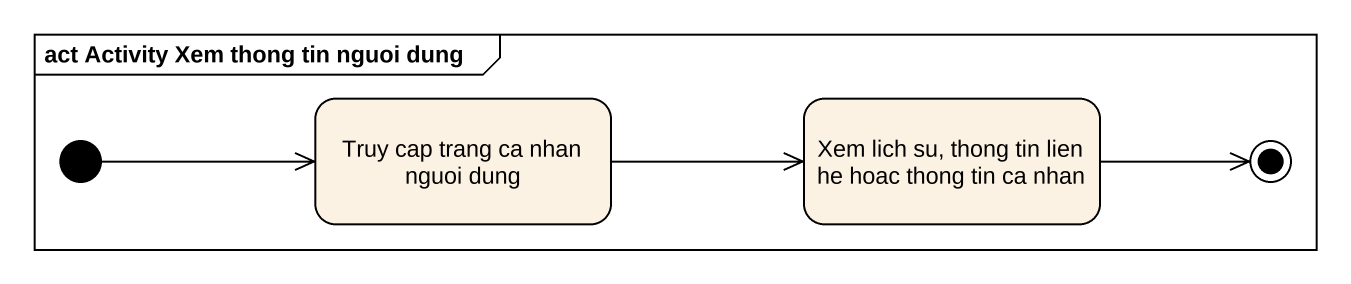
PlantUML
@startuml
mainframe act Activity Xem thong tin nguoi dung
hide empty description
state "Truy cap trang ca nhan nguoi dung" as Truy_cap_trang_ca_nhan
state "Xem lich su, thong tin lien he hoac thong tin ca nhan" as Xem_lich_su_thong_tin_lien
[*] -right-> Truy_cap_trang_ca_nhan
Truy_cap_trang_ca_nhan -right-> Xem_lich_su_thong_tin_lien
Xem_lich_su_thong_tin_lien -right-> [*]
@enduml
